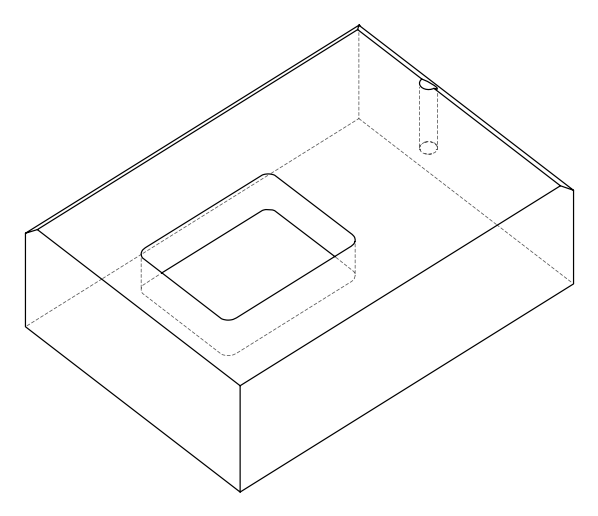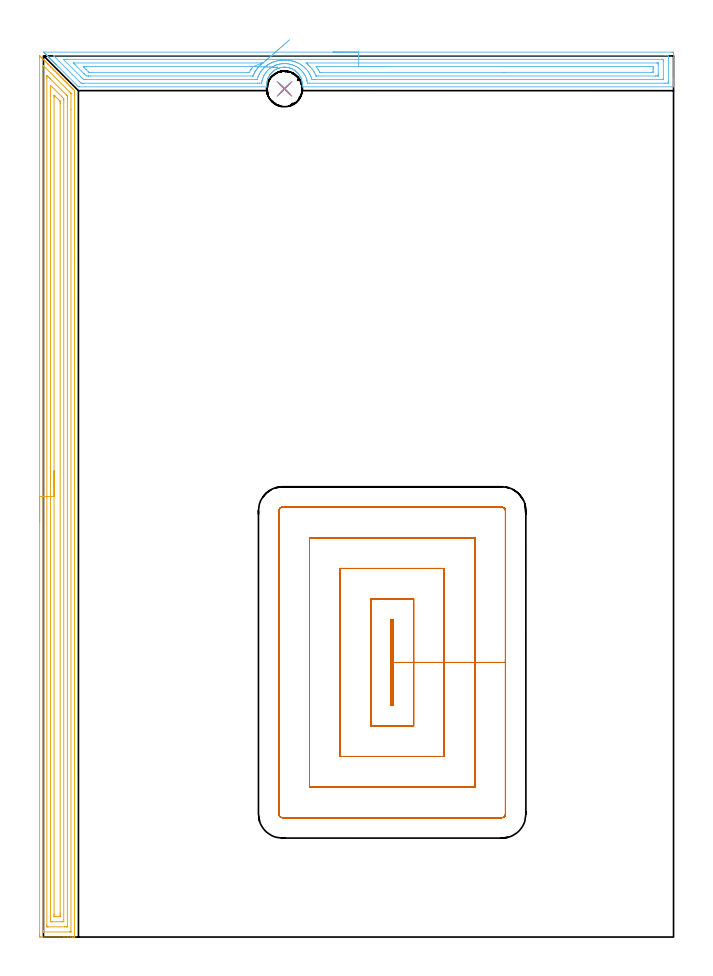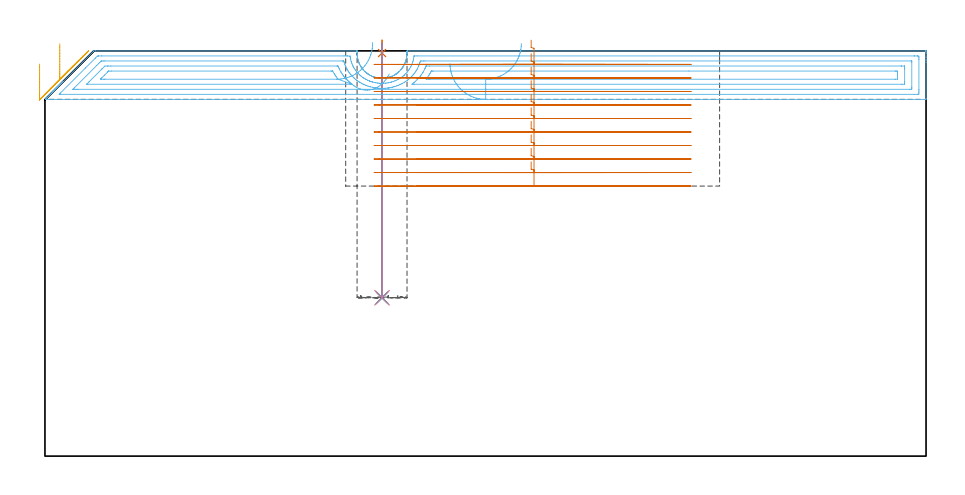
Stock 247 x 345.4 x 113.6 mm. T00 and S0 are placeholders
(PLAN: 7 operations, 5 tool changes, 50.2 min)
(1 SPOT_DRILL | STEP1POCKET | NXT0321_9005460120000 | 0.03 min | 2 mm3)
(2 DRILL_BLIND_HOLE_INTO_CENTER | STEP1POCKET | UGT0301_201 | 0.29 min | 3721 mm3)
(3 DRILL_TO_ENLARGE_BLIND_HOLE | STEP1POCKET | UGT0301_374 | 0.29 min | 5442 mm3)
(4 BORE_BLIND_HOLE | STEP1POCKET | UGT0332_064 | 0.29 min | 1467 mm3)
(5 AREA_MILL | FG_CHAMFER_SURFACE | UGT0205_001 | 13.85 min | 32416 mm3)
(6 AREA_MILL_1 | FG_CHAMFER_SURFACE_1 | UGT0205_001 | 9.93 min | 21707 mm3)
(7 MILL_RECTANGULAR_POCKET | POCKET_RECTANGULAR_STRAIGHT | NXT0201_012 | Follow Part, ap 4, ae 75% | 25.49 min | 544094 mm3)
(TOOL NXT0321_9005460120000 | NC Spot Drill, 142deg, 12mm, Carbide, Uncoated | D12 PA142 FL30 Z2)
(TOOL UGT0301_201 | Twist Drill 8.4 mm | D8.4 PA118 FL72 Z2)
(TOOL UGT0301_374 | Twist Drill Flat Bottom 13 mm | D13 PA180 FL101 Z2)
(TOOL UGT0332_064 | 14 mm Boring Bar Slip Fit | D14)
(TOOL UGT0205_001 | Chamfer Mill 20 x 3 x 45 deg. | D20 FL50 Z2)
(TOOL NXT0201_012 | ENDMILL 16mm [2P460-1600-NA 1630] | D16 FL38 Z6)
(OP 1 SPOT_DRILL)
G17 G21 G94 G90
T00 M6
G54
G17 G0 G90 X94.5 Y332.5 S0 M3
G43 Z123.6 H0
G94 G81 G98 Z112.997 F250. R116.6
G80
M5
M2
(OP 2 DRILL_BLIND_HOLE_INTO_CENTER)
G17 G21 G94 G90
T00 M6
G54
G17 G0 G90 X94.5 Y332.5 S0 M3
G43 Z123.6 H0
G94 G81 G98 Z44.4 F250. R115.6
G80
M5
M2
(OP 3 DRILL_TO_ENLARGE_BLIND_HOLE)
G17 G21 G94 G90
T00 M6
G54
G17 G0 G90 X94.5 Y332.5 S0 M3
G43 Z123.6 H0
G94 G73 G98 Z44.4 F250. Q11.533 R115.6
G80
M5
M2
(OP 4 BORE_BLIND_HOLE)
G17 G21 G94 G90
T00 M6
G54
G17 G0 G90 X94.5 Y332.5 S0 M3
G43 Z123.6 H0
G94 G85 G98 Z44.4 F250. R115.6
G80
M5
M2
(OP 5 AREA_MILL)
G17 G21 G94 G90
T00 M6
G54
G17 G0 G90 X-1.5 Y162.731 S1061 M3
G43 Z123.6 H0
Z109.9
G94 G1 Y162.769 Z109.029 F250.
Y162.882 Z108.164
Y163.071 Z107.312
Y163.334 Z106.48
Y163.667 Z105.674
Y164.07 Z104.9
Y164.539 Z104.165
Y165.07 Z103.472
Y165.659 Z102.829
Y166.303 Z102.24
Y166.995 Z101.709
Y167.731 Z101.24
Y168.504 Z100.837
Y169.31 Z100.503
Y170.142 Z100.241
Y170.994 Z100.052
Y171.859 Z99.938
Y172.731 Z99.9
X-1.499 Y344.833 Z99.901
X-1.498 Y345.236 Z99.902
X-1.497 Y345.4 Z99.901
X-1.494 Y345.43 Z99.905
X-1.49 Y345.445 Z99.907
X-1.456 Y345.43 Z99.942
X-1.342 Y345.341 Z100.056
X-1.083 Y345.083 Z100.317
X-0.896 Y344.898 Z100.5
X-0.833 Y344.833 Z100.566
X-0.662 Y344.663 Z100.737
X-0.599 Y344.6 Z100.798
X-0.535 Y344.535 Z100.864
X-0.366 Y344.366 Z101.033
X-0.301 Y344.303 Z101.095
X-0.237 Y344.237 Z101.162
X-0.069 Y344.069 Z101.33
X-0.004 Y344.006 Z101.393
X0.061 Y343.939 Z101.46
X0.228 Y343.772 Z101.627
X0.293 Y343.708 Z101.69
X0.359 Y343.641 Z101.758
X0.525 Y343.475 Z101.924
X0.591 Y343.411 Z101.987
X0.657 Y343.343 Z102.056
X0.822 Y343.178 Z102.221
X0.888 Y343.113 Z102.285
X0.955 Y343.045 Z102.354
X1.119 Y342.882 Z102.518
X1.186 Y342.816 Z102.582
X1.253 Y342.747 Z102.652
X1.416 Y342.585 Z102.815
X1.483 Y342.518 Z102.88
X1.551 Y342.449 Z102.95
X1.713 Y342.288 Z103.112
X1.781 Y342.221 Z103.177
X1.849 Y342.151 Z103.248
X2.009 Y341.991 Z103.409
X2.078 Y341.923 Z103.475
X2.147 Y341.853 Z103.546
X2.306 Y341.694 Z103.705
X2.376 Y341.626 Z103.772
X2.445 Y341.555 Z103.844
X2.603 Y341.397 Z104.002
X2.673 Y341.329 Z104.069
X2.743 Y341.257 Z104.142
X2.9 Y341.1 Z104.299
X2.97 Y341.031 Z104.367
X3.041 Y340.959 Z104.44
X3.197 Y340.803 Z104.596
X3.268 Y340.734 Z104.664
X3.339 Y340.661 Z104.738
X3.494 Y340.507 Z104.893
X3.565 Y340.436 Z104.962
X3.637 Y340.363 Z105.036
X3.791 Y340.21 Z105.19
X3.863 Y340.139 Z105.259
X3.935 Y340.065 Z105.334
X4.088 Y339.913 Z105.487
X4.16 Y339.841 Z105.557
X4.233 Y339.767 Z105.632
X4.384 Y339.616 Z105.784
X4.458 Y339.544 Z105.854
X4.531 Y339.469 Z105.93
X4.681 Y339.319 Z106.08
X4.755 Y339.247 Z106.151
X4.829 Y339.171 Z106.228
X4.978 Y339.022 Z106.377
X5.053 Y338.949 Z106.449
X5.127 Y338.873 Z106.526
X5.275 Y338.725 Z106.674
X5.35 Y338.652 Z106.746
X5.425 Y338.575 Z106.824
X5.572 Y338.428 Z106.971
X5.647 Y338.354 Z107.044
X5.723 Y338.277 Z107.122
X5.869 Y338.132 Z107.268
X5.945 Y338.057 Z107.341
X6.021 Y337.979 Z107.42
X6.166 Y337.835 Z107.565
X6.242 Y337.759 Z107.639
X6.319 Y337.681 Z107.718
X6.463 Y337.538 Z107.862
X6.54 Y337.462 Z107.936
X6.617 Y337.383 Z108.016
X6.759 Y337.241 Z108.159
X6.837 Y337.165 Z108.233
X6.915 Y337.085 Z108.314
X7.056 Y336.944 Z108.456
X7.135 Y336.867 Z108.531
X7.213 Y336.787 Z108.612
X7.353 Y336.647 Z108.752
X7.432 Y336.57 Z108.828
X7.511 Y336.489 Z108.91
X7.65 Y336.35 Z109.049
X7.73 Y336.272 Z109.126
X7.809 Y336.191 Z109.208
X7.947 Y336.053 Z109.346
X8.027 Y335.975 Z109.423
X8.107 Y335.893 Z109.507
X8.244 Y335.757 Z109.643
X8.324 Y335.677 Z109.721
X8.405 Y335.595 Z109.805
X8.541 Y335.46 Z109.94
X8.622 Y335.38 Z110.018
X8.703 Y335.297 Z110.103
X8.838 Y335.163 Z110.237
X8.919 Y335.082 Z110.315
X9.001 Y334.999 Z110.401
X9.134 Y334.866 Z110.534
X9.217 Y334.785 Z110.613
X9.299 Y334.701 Z110.699
X9.431 Y334.569 Z110.831
X9.514 Y334.488 Z110.91
X9.597 Y334.403 Z110.997
X9.728 Y334.272 Z111.127
X9.812 Y334.19 Z111.208
X9.895 Y334.105 Z111.295
X10.025 Y333.975 Z111.424
X10.109 Y333.893 Z111.505
X10.193 Y333.807 Z111.593
X10.322 Y333.678 Z111.721
X10.407 Y333.595 Z111.803
X10.491 Y333.509 Z111.891
X10.619 Y333.382 Z112.018
X10.704 Y333.298 Z112.1
X10.789 Y333.211 Z112.189
X10.916 Y333.085 Z112.315
X11.001 Y333. Z112.398
X11.087 Y332.913 Z112.487
X11.213 Y332.788 Z112.612
X11.299 Y332.703 Z112.695
X11.385 Y332.615 Z112.785
X11.509 Y332.491 Z112.909
X11.596 Y332.406 Z112.992
X11.683 Y332.317 Z113.083
X12.192 Y331.807 Z113.591
X12.193 Y331.797 Z113.592
X12.2 Y331.423 Z113.6
Y0.181
X12.197 Y0.01 Z113.588
X12.139 Y0.007 Z113.53
X11.712 Y0. Z113.112
X11.425 Z112.825
X10.704 Z112.099
X9.451 Z110.848
X8.027 Z109.423
X-0.896 Y0.001 Z100.501
X-1.136 Y0.002 Z100.262
X-1.492 Y0.007 Z99.906
X-1.494 Y0.029 Z99.904
X-1.499 Y0.628 Z99.901
X-1.5 Y1.233 Z99.9
Y172.731
X-0.086 Z101.314
X-0.084 Y341.42 Z101.316
X-0.081 Y341.583 Z101.319
X-0.078 Y341.617 Z101.322
X-0.074 Y341.615 Z101.326
X-0.047 Y341.594 Z101.353
X-0.004 Y341.554 Z101.396
X10.127 Y331.423 Z111.527
X10.704 Y330.839 Z112.104
X10.776 Y330.762 Z112.176
X10.783 Y330.611 Z112.183
X10.785 Y330.529 Z112.185
X10.786 Y324.522 Z112.186
Y2.334
X10.784 Y2.252 Z112.184
X10.779 Y2.089 Z112.179
X10.775 Y2.009 Z112.175
X10.755 Y2.006 Z112.155
X10.704 Y2.003 Z112.104
X10.226 Y2. Z111.626
X0.411 Z101.811
X-0.004 Y2.003 Z101.396
X-0.062 Y2.006 Z101.338
X-0.074 Y2.009 Z101.326
X-0.079 Y2.061 Z101.321
X-0.083 Y2.17 Z101.317
X-0.085 Y2.334 Z101.315
X-0.086 Y2.416 Z101.314
Y172.731
X1.329 Z102.729
Y336.787
X1.331 Y337.238 Z102.731
X1.335 Y337.681 Z102.735
X1.336 Y337.746 Z102.736
X1.412 Y337.681 Z102.812
X1.781 Y337.318 Z103.181
X2.314 Y336.787 Z103.714
X2.673 Y336.428 Z104.073
X8.919 Y330.181 Z110.319
X9.191 Y329.906 Z110.591
X9.326 Y329.766 Z110.726
X9.357 Y329.732 Z110.757
X9.365 Y329.698 Z110.765
X9.366 Y329.635 Z110.766
X9.37 Y329.183 Z110.77
X9.371 Y328.741 Z110.771
Y328.288
Y4.204
X9.369 Y4.091 Z110.769
X9.367 Y4.035 Z110.767
X9.365 Y4.015 Z110.765
X9.325 Y4.01 Z110.725
X9.121 Y4.002 Z110.521
X8.919 Y4.001 Z110.319
X8.23 Y4. Z109.63
X1.781 Y4.001 Z103.181
X1.577 Y4.002 Z102.977
X1.442 Y4.006 Z102.842
X1.339 Y4.01 Z102.739
X1.335 Y4.054 Z102.735
X1.333 Y4.204 Z102.733
X1.329 Y4.656 Z102.729
Y172.731
X2.743 Z104.143
X2.744 Y333.583 Z104.144
X2.746 Y333.769 Z104.146
X2.748 Y333.861 Z104.148
X2.75 Y333.889 Z104.15
X3.565 Y333.086 Z104.965
X7.135 Y329.516 Z108.535
X7.902 Y328.741 Z109.302
X7.95 Y328.684 Z109.35
X7.953 Y328.637 Z109.353
X7.955 Y328.535 Z109.355
X7.957 Y328.329 Z109.357
Y327.917
Y6.886
X7.952 Y6.067 Z109.352
X7.951 Y6.016 Z109.351
X7.908 Y6.01 Z109.308
X7.798 Y6.006 Z109.198
X7.577 Y6.002 Z108.977
X7.135 Y6. Z108.535
X3.565 Z104.965
X3.12 Y6.002 Z104.52
X2.901 Y6.005 Z104.301
X2.792 Y6.01 Z104.192
X2.749 Y6.015 Z104.149
X2.743 Y6.886 Z104.143
Y172.731
X4.157 Z105.557
X4.158 Y329.041 Z105.558
X4.159 Y329.635 Z105.559
X4.162 Y329.931 Z105.562
X4.164 Y330.018 Z105.564
X4.346 Y329.848 Z105.746
X4.458 Y329.742 Z105.858
X4.567 Y329.635 Z105.967
X6.354 Y327.847 Z107.754
X6.466 Y327.729 Z107.866
X6.536 Y327.653 Z107.936
X6.539 Y327.62 Z107.939
X6.541 Y327.548 Z107.941
X6.543 Y326.953 Z107.943
Y326.651
Y9.267
X6.542 Y8.674 Z107.942
X6.541 Y8.375 Z107.941
X6.536 Y8.072 Z107.936
X6.53 Y8.009 Z107.93
X6.494 Y8.007 Z107.894
X6.41 Y8.003 Z107.81
X6.242 Y8.001 Z107.642
X6.023 Y8. Z107.423
X5.13 Z106.53
X4.458 Y8.002 Z105.858
X4.234 Y8.004 Z105.634
X4.172 Y8.01 Z105.572
X4.164 Y8.028 Z105.564
X4.161 Y8.077 Z105.561
X4.158 Y8.674 Z105.558
X4.157 Y8.975 Z105.557
Y172.731
Y173.602 Z105.595
Y174.467 Z105.709
Y175.319 Z105.898
Y176.151 Z106.16
Y176.957 Z106.494
Y177.731 Z106.897
Y178.466 Z107.366
Y179.158 Z107.897
Y179.802 Z108.486
Y180.391 Z109.129
Y180.922 Z109.821
Y181.391 Z110.557
Y181.794 Z111.331
Y182.127 Z112.137
Y182.39 Z112.969
Y182.579 Z113.821
Y182.692 Z114.686
Y182.731 Z115.557
G0 Z123.6
M5
M2
(OP 6 AREA_MILL_1)
G17 G21 G94 G90
T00 M6
G54
G17 G0 G90 X113.55 Y346.9 S1061 M3
G43 Z123.6 H0
Z110.
G94 G1 X113.588 Z109.128 F250.
X113.702 Z108.263
X113.891 Z107.412
X114.153 Z106.58
X114.487 Z105.774
X114.89 Z105.
X115.359 Z104.264
X115.89 Z103.572
X116.479 Z102.929
X117.122 Z102.34
X117.814 Z101.808
X118.55 Z101.34
X119.324 Z100.937
X120.13 Z100.603
X120.962 Z100.341
X121.814 Z100.152
X122.678 Z100.038
X123.55 Z100.
X246.382
X246.707 Y346.896 Z100.002
X246.99 Y346.892 Z100.006
X247. Y346.604 Z100.293
Y336.54 Z110.354
Y335.991 Z110.906
Y335.65 Z111.246
Y335.101 Z111.795
Y334.76 Z112.135
Y334.079 Z112.821
Y333.737 Z113.163
X246.992 Y333.346 Z113.546
X246.99 Y333.303 Z113.588
X246.829 Y333.3 Z113.6
X101.663
X101.476 Y333.303 Z113.589
X101.481 Y333.533 Z113.361
X101.485 Y333.599 Z113.297
X101.489 Y333.745 Z113.154
X101.496 Y333.946 Z112.954
X101.495 Y333.98 Z112.92
X101.492 Y334.173 Z112.724
X101.464 Y334.615 Z112.28
X101.446 Y334.76 Z112.135
X101.411 Y335.057 Z111.838
X101.383 Y335.205 Z111.689
X101.328 Y335.503 Z111.395
X101.215 Y335.944 Z110.955
X101.165 Y336.095 Z110.802
X101.069 Y336.39 Z110.51
X100.896 Y336.83 Z110.07
X100.787 Y337.071 Z109.828
X100.613 Y337.396 Z109.503
X100.424 Y337.715 Z109.185
X100.168 Y338.092 Z108.807
X99.997 Y338.32 Z108.576
X99.894 Y338.458 Z108.44
X99.771 Y338.6 Z108.3
X99.396 Y338.987 Z107.911
X99.281 Y339.094 Z107.803
X99.156 Y339.21 Z107.685
X99.016 Y339.342 Z107.558
X99.002 Y339.356 Z107.544
X98.844 Y339.485 Z107.414
X98.696 Y339.593 Z107.307
X98.483 Y339.746 Z107.152
X98.395 Y339.803 Z107.095
X98.109 Y339.99 Z106.908
X97.913 Y340.1 Z106.799
X97.755 Y340.188 Z106.711
X97.394 Y340.369 Z106.529
X97.216 Y340.446 Z106.451
X96.772 Y340.608 Z106.286
X96.503 Y340.693 Z106.206
X96.34 Y340.743 Z106.155
X96.324 Y340.748 Z106.15
X95.879 Y340.854 Z106.045
X95.431 Y340.929 Z105.967
X94.985 Y340.977 Z105.921
X94.931 Y340.98 Z105.916
X94.881 Y340.983 Z105.914
X94.706 Y340.995 Z105.905
X94.487 Y340.994 Z105.903
X94.455 Z105.904
X94.385 Y340.993 Z105.902
X94.315 Y340.994 Z105.903
X94.091 Y340.983 Z105.916
X93.646 Y340.937 Z105.958
X93.624 Y340.934 Z105.961
X93.198 Y340.869 Z106.029
X92.779 Y340.776 Z106.124
X92.753 Y340.77 Z106.13
X92.497 Y340.693 Z106.206
X92.304 Y340.633 Z106.26
X91.86 Y340.475 Z106.421
X91.837 Y340.465 Z106.43
X91.607 Y340.37 Z106.529
X91.511 Y340.323 Z106.577
X91.284 Y340.208 Z106.688
X90.968 Y340.035 Z106.862
X90.555 Y339.77 Z107.128
X90.154 Y339.485 Z107.414
X90.075 Y339.42 Z107.479
X89.956 Y339.311 Z107.588
X89.847 Y339.21 Z107.685
X89.639 Y339.022 Z107.876
X89.228 Y338.6 Z108.3
X89.182 Y338.548 Z108.351
X89.157 Y338.515 Z108.384
X89.008 Y338.32 Z108.576
X88.867 Y338.139 Z108.761
X88.859 Y338.127 Z108.773
X88.819 Y338.068 Z108.832
X88.689 Y337.875 Z109.02
X88.579 Y337.715 Z109.184
X88.411 Y337.43 Z109.466
X88.29 Y337.226 Z109.672
X88.264 Y337.17 Z109.728
X88.106 Y336.829 Z110.07
X87.991 Y336.54 Z110.359
X87.931 Y336.39 Z110.51
X87.785 Y335.944 Z110.955
X87.672 Y335.502 Z111.394
X87.611 Y335.172 Z111.721
X87.589 Y335.056 Z111.837
X87.554 Y334.76 Z112.134
X87.536 Y334.616 Z112.281
X87.527 Y334.448 Z112.451
X87.511 Y334.174 Z112.726
X87.513 Y333.729 Z113.17
X87.534 Y333.306 Z113.584
X87.506 Y333.303 Z113.589
X87.375 Y333.3 Z113.6
X87.37
X14.118
X13.699 Y333.306 Z113.592
X13.614 Y333.385 Z113.513
X5.118 Y341.88 Z105.017
X5.055 Y341.944 Z104.955
X4.887 Y342.113 Z104.786
X4.822 Y342.177 Z104.72
X4.76 Y342.24 Z104.659
X4.589 Y342.411 Z104.488
X4.525 Y342.473 Z104.423
X4.464 Y342.535 Z104.364
X4.291 Y342.709 Z104.191
X4.229 Y342.77 Z104.127
X4.169 Y342.831 Z104.068
X3.993 Y343.006 Z103.893
X3.932 Y343.067 Z103.83
X3.873 Y343.126 Z103.773
X3.696 Y343.304 Z103.595
X3.635 Y343.363 Z103.533
X3.578 Y343.422 Z103.477
X3.398 Y343.602 Z103.297
X3.339 Y343.66 Z103.237
X3.282 Y343.717 Z103.182
X3.1 Y343.9 Z102.999
X3.042 Y343.956 Z102.94
X2.987 Y344.013 Z102.886
X2.802 Y344.197 Z102.702
X2.745 Y344.253 Z102.644
X2.691 Y344.308 Z102.59
X2.504 Y344.495 Z102.404
X2.449 Y344.55 Z102.347
X2.396 Y344.604 Z102.295
X2.207 Y344.793 Z102.106
X2.152 Y344.846 Z102.05
X2.1 Y344.9 Z101.999
X1.909 Y345.091 Z101.808
X1.856 Y345.143 Z101.754
X1.804 Y345.195 Z101.704
X1.611 Y345.388 Z101.51
X1.559 Y345.44 Z101.457
X1.509 Y345.491 Z101.408
X1.313 Y345.686 Z101.213
X1.262 Y345.736 Z101.161
X1.213 Y345.786 Z101.113
X1.016 Y345.984 Z100.915
X0.966 Y346.033 Z100.864
X0.918 Y346.082 Z100.817
X0.718 Y346.282 Z100.617
X0.669 Y346.33 Z100.567
X0.53 Y346.47 Z100.43
X0.42 Y346.58 Z100.32
X0.224 Y346.775 Z100.123
X0.122 Y346.88 Z100.017
X0.117 Y346.894 Z100.003
X0.122 Y346.899 Z99.999
X0.336 Y346.9 Z100.
X123.55
Y345.486 Z101.414
X243.702
X244.552 Y345.483 Z101.417
X244.596 Y345.48 Z101.42
X244.99 Y345.44 Z101.46
X244.997 Y345.04 Z101.86
X244.999 Y344.55 Z102.35
X245. Y344.147 Z102.753
X244.999 Y335.65 Z111.25
X244.998 Y335.25 Z111.65
X244.99 Y334.76 Z112.14
X244.636 Y334.72 Z112.18
X244.596 Y334.718 Z112.182
X243.749 Y334.714 Z112.186
X243.702
X104.344
X103.492 Y334.719 Z112.181
X103.482 Y334.72 Z112.18
X103.455 Y334.756 Z112.144
X103.308 Y335.65 Z111.25
X103.274 Y335.826 Z111.074
X103.163 Y336.232 Z110.668
X103.063 Y336.54 Z110.36
X102.843 Y337.145 Z109.755
X102.714 Y337.43 Z109.47
X102.557 Y337.749 Z109.151
X102.221 Y338.32 Z108.58
X101.994 Y338.655 Z108.245
X101.664 Y339.111 Z107.789
X101.578 Y339.21 Z107.69
X101.187 Y339.629 Z107.271
X100.77 Y340.044 Z106.856
X100.71 Y340.1 Z106.8
X100.48 Y340.298 Z106.602
X100.254 Y340.478 Z106.422
X99.877 Y340.751 Z106.149
X99.513 Y340.99 Z105.91
X98.984 Y341.296 Z105.604
X98.372 Y341.599 Z105.301
X98.09 Y341.712 Z105.188
X97.638 Y341.88 Z105.02
X97.197 Y342.016 Z104.884
X97.004 Y342.072 Z104.828
X96.304 Y342.229 Z104.671
X95.88 Y342.302 Z104.598
X95.41 Y342.356 Z104.544
X94.892 Y342.396 Z104.504
X94.517 Y342.403 Z104.497
X94.001 Y342.394 Z104.506
X93.948 Y342.39 Z104.51
X93.624 Y342.358 Z104.542
X93.192 Y342.31 Z104.59
X92.73 Y342.238 Z104.662
X92.434 Y342.175 Z104.725
X91.837 Y342.024 Z104.876
X91.724 Y341.993 Z104.907
X91.358 Y341.88 Z105.02
X91.051 Y341.773 Z105.127
X91.022 Y341.762 Z105.138
X90.987 Y341.749 Z105.151
X90.944 Y341.731 Z105.169
X90.427 Y341.504 Z105.396
X90.05 Y341.314 Z105.586
X89.84 Y341.199 Z105.701
X89.487 Y340.99 Z105.91
X89.284 Y340.864 Z106.036
X89.236 Y340.833 Z106.067
X89.157 Y340.778 Z106.122
X88.764 Y340.492 Z106.408
X88.608 Y340.372 Z106.528
X88.264 Y340.076 Z106.824
X87.828 Y339.644 Z107.256
X87.419 Y339.21 Z107.69
X87.396 Y339.184 Z107.716
X87.37 Y339.152 Z107.748
X87.02 Y338.669 Z108.231
X86.782 Y338.32 Z108.58
X86.665 Y338.133 Z108.767
X86.477 Y337.821 Z109.079
X86.347 Y337.56 Z109.34
X86.288 Y337.43 Z109.47
X86.081 Y336.935 Z109.965
X85.937 Y336.54 Z110.36
X85.85 Y336.275 Z110.625
X85.689 Y335.65 Z111.25
X85.67 Y335.565 Z111.335
X85.584 Y335.073 Z111.827
X85.545 Y334.799 Z112.101
X85.536 Y334.76 Z112.14
X84.734 Y334.717 Z112.183
X84.69 Y334.716 Z112.184
X83.843 Y334.714 Z112.186
X15.904
X15.053 Y334.718 Z112.182
X15.011 Y334.721 Z112.179
X14.701 Y334.76 Z112.14
X14.118 Y335.334 Z111.566
X11.366 Y338.084 Z108.816
X4.291 Y345.16 Z101.74
X4.018 Y345.44 Z101.46
X3.988 Y345.473 Z101.427
X4.107 Y345.48 Z101.42
X4.199 Y345.484 Z101.416
X4.245 Y345.485 Z101.415
X4.291 Y345.486 Z101.414
X123.55
Y344.072 Z102.828
X242.396 Y344.071 Z102.829
X242.809 Y344.069 Z102.831
X242.946 Y344.067 Z102.833
X242.987 Y344.065 Z102.835
X242.992 Y343.977 Z102.923
X242.997 Y343.85 Z103.05
X242.999 Y343.66 Z103.24
X243. Y343.47 Z103.43
X242.999 Y336.54 Z110.36
X242.998 Y336.352 Z110.548
X242.99 Y336.161 Z110.739
X242.982 Y336.135 Z110.765
X242.963 Y336.133 Z110.767
X242.912 Y336.13 Z110.77
X242.809 Y336.129 Z110.771
X106.543
X106.13
X105.647 Y336.132 Z110.768
X105.237 Y336.135 Z110.765
X105.119 Y336.54 Z110.36
X105.068 Y336.709 Z110.191
X104.8 Y337.43 Z109.47
X104.691 Y337.695 Z109.205
X104.45 Y338.214 Z108.686
X104.391 Y338.32 Z108.58
X104.344 Y338.405 Z108.495
X104.038 Y338.912 Z107.988
X103.836 Y339.21 Z107.69
X103.45 Y339.741 Z107.159
X103.143 Y340.1 Z106.8
X102.859 Y340.405 Z106.495
X102.557 Y340.707 Z106.193
X102.256 Y340.99 Z105.91
X101.939 Y341.267 Z105.633
X101.664 Y341.482 Z105.418
X101.098 Y341.88 Z105.02
X100.77 Y342.089 Z104.811
X100.257 Y342.392 Z104.508
X99.877 Y342.582 Z104.318
X99.488 Y342.77 Z104.13
X98.984 Y342.978 Z103.922
X98.65 Y343.102 Z103.798
X98.09 Y343.282 Z103.618
X97.78 Y343.375 Z103.525
X97.383 Y343.474 Z103.426
X97.197 Y343.514 Z103.386
X96.483 Y343.66 Z103.24
X96.304 Y343.69 Z103.21
X96.268 Y343.695 Z103.205
X96.124 Y343.71 Z103.19
X95.41 Y343.781 Z103.119
X95.278 Y343.791 Z103.109
X94.922 Y343.81 Z103.09
X94.517 Y343.817 Z103.083
X94.36 Y343.816 Z103.084
X94.016 Y343.805 Z103.095
X93.624 Y343.785 Z103.115
X93.507 Y343.776 Z103.124
X93.245 Y343.749 Z103.151
X92.73 Y343.692 Z103.208
X92.702 Y343.688 Z103.212
X92.519 Y343.66 Z103.24
X91.948 Y343.549 Z103.351
X91.837 Y343.525 Z103.375
X91.231 Y343.373 Z103.527
X90.944 Y343.293 Z103.607
X90.545 Y343.167 Z103.733
X90.05 Y342.992 Z103.908
X89.891 Y342.928 Z103.972
X89.51 Y342.77 Z104.13
X89.269 Y342.659 Z104.241
X89.157 Y342.604 Z104.296
X88.682 Y342.353 Z104.547
X88.264 Y342.111 Z104.789
X88.121 Y342.022 Z104.878
X87.9 Y341.88 Z105.02
X87.587 Y341.664 Z105.236
X87.37 Y341.508 Z105.392
X87.077 Y341.282 Z105.618
X86.743 Y340.99 Z105.91
X86.604 Y340.863 Z106.037
X86.477 Y340.742 Z106.158
X86.156 Y340.42 Z106.48
X85.856 Y340.1 Z106.8
X85.728 Y339.957 Z106.943
X85.584 Y339.783 Z107.117
X85.34 Y339.453 Z107.447
X85.168 Y339.21 Z107.69
X84.975 Y338.926 Z107.974
X84.69 Y338.47 Z108.43
X84.636 Y338.375 Z108.525
X84.608 Y338.32 Z108.58
X84.347 Y337.772 Z109.128
X84.202 Y337.43 Z109.47
X84.09 Y337.139 Z109.761
X83.882 Y336.54 Z110.36
X83.862 Y336.476 Z110.424
X83.797 Y336.232 Z110.668
X83.759 Y336.135 Z110.765
X83.736 Y336.133 Z110.767
X83.677 Y336.131 Z110.769
X83.557 Y336.129 Z110.771
X83.317
X16.798
X16.315 Y336.131 Z110.769
X15.904 Y336.136 Z110.764
X15.773 Y336.138 Z110.762
X15.636 Y336.271 Z110.629
X15.361 Y336.54 Z110.36
X15.011 Y336.888 Z110.012
X14.469 Y337.43 Z109.47
X8.241 Y343.66 Z103.24
X7.864 Y344.041 Z102.859
X7.849 Y344.065 Z102.835
X7.864 Y344.066 Z102.834
X8.346 Y344.07 Z102.83
X8.758 Y344.071 Z102.829
X9.238 Y344.072 Z102.828
X123.55
Y342.657 Z104.243
X240.242
X240.93 Y342.655 Z104.245
X240.969 Y342.653 Z104.247
X240.985 Y342.651 Z104.249
X240.99 Y342.636 Z104.264
X240.995 Y342.532 Z104.368
X240.998 Y342.322 Z104.578
X241. Y341.902 Z104.998
Y338.342 Z108.558
X240.998 Y337.886 Z109.014
X240.994 Y337.67 Z109.23
X240.99 Y337.562 Z109.338
X240.983 Y337.549 Z109.351
X240.961 Y337.547 Z109.353
X240.907 Y337.545 Z109.355
X240.129 Y337.543 Z109.357
X240.016
X107.804
X107.024 Y337.545 Z109.355
X106.907 Y337.547 Z109.353
X106.84 Y337.55 Z109.35
X106.821 Y337.583 Z109.317
X106.816 Y337.594 Z109.306
X106.789 Y337.664 Z109.236
X106.606 Y338.102 Z108.798
X106.503 Y338.32 Z108.58
X106.13 Y339.048 Z107.852
X106.037 Y339.21 Z107.69
X105.906 Y339.434 Z107.466
X105.437 Y340.1 Z106.8
X105.237 Y340.377 Z106.523
X104.709 Y340.99 Z105.91
X104.344 Y341.368 Z105.532
X103.81 Y341.88 Z105.02
X103.45 Y342.193 Z104.707
X102.876 Y342.65 Z104.25
X103.45 Y342.656 Z104.244
X103.564 Y342.657 Z104.243
X123.55
Y341.243 Z105.657
X238.342
X238.984 Y341.24 Z105.66
X238.987 Y341.238 Z105.662
X238.996 Y341.229 Z105.671
X238.998 Y340.99 Z105.91
X239. Y340.335 Z106.565
Y340.1 Z106.8
Y339.445 Z107.455
X238.997 Y339.21 Z107.69
X238.993 Y339.046 Z107.854
X238.99 Y338.971 Z107.929
X238.85 Y338.964 Z107.936
X238.594 Y338.959 Z107.941
X238.342 Y338.958 Z107.942
X180.53 Y338.957 Z107.943
X108.81
X108.556 Y338.959 Z107.941
X108.387 Y338.962 Z107.938
X108.33 Y338.964 Z107.936
X108.309 Y338.983 Z107.917
X108.279 Y339.034 Z107.866
X108.18 Y339.21 Z107.69
X107.917 Y339.688 Z107.212
X107.662 Y340.1 Z106.8
X107.118 Y340.896 Z106.004
X107.05 Y340.99 Z105.91
X107.024 Y341.026 Z105.874
X106.878 Y341.237 Z105.663
X106.895 Y341.238 Z105.662
X107.024 Y341.24 Z105.66
X107.663 Y341.243 Z105.657
X107.917
X123.55
X124.422 Z105.695
X125.287 Z105.809
X126.138 Z105.998
X126.97 Z106.26
X127.776 Z106.594
X128.55 Z106.997
X129.286 Z107.465
X129.978 Z107.996
X130.621 Z108.586
X131.21 Z109.229
X131.742 Z109.921
X132.21 Z110.657
X132.613 Z111.431
X132.947 Z112.237
X133.209 Z113.069
X133.398 Z113.92
X133.512 Z114.785
X133.55 Z115.657
G0 X96.511 Y351.771 Z107.102
G1 X96.126 Y351.434 Z106.395
X95.697 Y351.059 Z105.735
X95.226 Y350.646 Z105.128
X94.716 Y350.201 Z104.577
X94.173 Y349.725 Z104.088
X93.599 Y349.224 Z103.663
X93. Y348.699 Z103.306
X92.38 Y348.157 Z103.02
X91.743 Y347.6 Z102.807
X91.095 Y347.033 Z102.669
X90.44 Y346.46 Z102.606
X89.784 Y345.885 Z102.619
X89.13 Y345.314 Z102.708
X88.486 Y344.75 Z102.872
X87.854 Y344.197 Z103.111
X87.24 Y343.661 Z103.421
X86.65 Y343.144 Z103.802
X86.086 Y342.651 Z104.249
X85.882 Y342.472 Z104.428
X85.724 Y342.343 Z104.557
X85.584 Y342.228 Z104.672
X85.397 Y342.066 Z104.834
X85.189 Y341.88 Z105.02
X84.932 Y341.639 Z105.261
X84.69 Y341.408 Z105.492
X84.483 Y341.196 Z105.704
X84.289 Y340.99 Z105.91
X84.055 Y340.733 Z106.167
X83.797 Y340.419 Z106.481
X83.66 Y340.237 Z106.663
X83.561 Y340.1 Z106.8
X83.292 Y339.714 Z107.186
X82.963 Y339.21 Z107.69
X82.94 Y339.174 Z107.726
X82.904 Y339.113 Z107.787
X82.63 Y338.593 Z108.307
X82.498 Y338.32 Z108.58
X82.345 Y337.987 Z108.913
X82.179 Y337.613 Z109.287
X82.149 Y337.549 Z109.351
X82.107 Y337.547 Z109.353
X82.01 Y337.545 Z109.355
X81.897 Y337.543 Z109.357
X18.471
X17.691 Y337.544 Z109.356
X17.576 Y337.545 Z109.355
X16.798 Y337.558 Z109.342
X16.029 Y338.32 Z108.58
X15.904 Y338.444 Z108.456
X12.331 Y342.018 Z104.882
X11.718 Y342.64 Z104.26
X11.709 Y342.652 Z104.248
X11.713 Y342.653 Z104.247
X11.753 Y342.656 Z104.244
X11.835 Y342.657 Z104.243
X12.001
X85.584
X86.086 Y342.651 Z104.249
X82.137 Y341.236 Z105.664
X81.958 Y340.99 Z105.91
X81.61 Y340.498 Z106.402
X81.34 Y340.1 Z106.8
X81.252 Y339.966 Z106.934
X81.117 Y339.752 Z107.148
X80.683 Y338.98 Z107.92
X80.669 Y338.964 Z107.936
X80.63 Y338.961 Z107.939
X80.562 Y338.959 Z107.941
X80.477 Y338.957 Z107.943
X80.224
X18.584
X17.943 Y338.959 Z107.941
X17.882 Y338.961 Z107.939
X17.855 Y338.964 Z107.937
X17.803 Y339.008 Z107.892
X17.691 Y339.109 Z107.791
X17.589 Y339.21 Z107.69
X16.698 Y340.1 Z106.8
X15.904 Y340.894 Z106.006
X15.811 Y340.99 Z105.91
X15.719 Y341.088 Z105.812
X15.584 Y341.237 Z105.663
X15.654 Y341.239 Z105.661
X15.904 Y341.241 Z105.659
X16.544 Y341.243 Z105.657
X16.798
X81.757
X81.889 Y341.242 Z105.658
X82.01 Y341.24 Z105.66
X82.137 Y341.236 Z105.664
X83.007 Y341.211 Z105.727
X83.868 Y341.187 Z105.865
X84.713 Y341.163 Z106.078
X85.537 Y341.139 Z106.364
X86.333 Y341.117 Z106.72
X87.095 Y341.095 Z107.145
X87.817 Y341.075 Z107.634
X88.493 Y341.056 Z108.185
X89.119 Y341.038 Z108.792
X89.69 Y341.022 Z109.452
X90.201 Y341.007 Z110.159
X90.648 Y340.994 Z110.908
X91.029 Y340.983 Z111.693
X91.34 Y340.975 Z112.508
X91.578 Y340.968 Z113.347
X91.743 Y340.963 Z114.204
X91.832 Y340.961 Z115.071
X91.845 Y340.96 Z115.944
G0 Z123.6
M5
M2
(OP 7 MILL_RECTANGULAR_POCKET)
G17 G21 G94 G90
T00 M6
G54
G17 G0 G90 X136.3 Y98.491 S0 M3
G43 Z123.6 H1
Z116.6
G94 G1 Y90.8 Z114.539 F250.
X137.1 Z114.325
Y107.65 Z109.81
Y124.5 F500.
X136.3
Y90.8
X137.1
Y107.65
X145.1
Y132.5
X128.3
Y82.8
X145.1
Y107.65
X157.1
Y144.5
X116.3
Y70.8
X157.1
Y107.65
X169.1
Y156.5
X104.3
Y58.8
X169.1
Y107.65
X181.1
Y167.1
G3 X179.7 Y168.5 R1.4
G1 X93.7
G3 X92.3 Y167.1 R1.4
G1 Y48.2
G3 X93.7 Y46.8 R1.4
G1 X179.7
G3 X181.1 Y48.2 R1.4
G1 Y107.65
Y108.65
G0 X136.3 Y98.491 Z112.81
G1 Y90.8 Z110.749 F250.
X137.1 Z110.535
Y107.65 Z106.02
Y124.5 F500.
X136.3
Y90.8
X137.1
Y107.65
X145.1
Y132.5
X128.3
Y82.8
X145.1
Y107.65
X157.1
Y144.5
X116.3
Y70.8
X157.1
Y107.65
X169.1
Y156.5
X104.3
Y58.8
X169.1
Y107.65
X181.1
Y167.1
G3 X179.7 Y168.5 R1.4
G1 X93.7
G3 X92.3 Y167.1 R1.4
G1 Y48.2
G3 X93.7 Y46.8 R1.4
G1 X179.7
G3 X181.1 Y48.2 R1.4
G1 Y107.65
Y108.65
G0 X136.3 Y98.491 Z109.02
G1 Y90.8 Z106.959 F250.
X137.1 Z106.745
Y107.65 Z102.23
Y124.5 F500.
X136.3
Y90.8
X137.1
Y107.65
X145.1
Y132.5
X128.3
Y82.8
X145.1
Y107.65
X157.1
Y144.5
X116.3
Y70.8
X157.1
Y107.65
X169.1
Y156.5
X104.3
Y58.8
X169.1
Y107.65
X181.1
Y167.1
G3 X179.7 Y168.5 R1.4
G1 X93.7
G3 X92.3 Y167.1 R1.4
G1 Y48.2
G3 X93.7 Y46.8 R1.4
G1 X179.7
G3 X181.1 Y48.2 R1.4
G1 Y107.65
Y108.65
G0 X136.3 Y98.491 Z105.23
G1 Y90.8 Z103.169 F250.
X137.1 Z102.955
Y107.65 Z98.44
Y124.5 F500.
X136.3
Y90.8
X137.1
Y107.65
X145.1
Y132.5
X128.3
Y82.8
X145.1
Y107.65
X157.1
Y144.5
X116.3
Y70.8
X157.1
Y107.65
X169.1
Y156.5
X104.3
Y58.8
X169.1
Y107.65
X181.1
Y167.1
G3 X179.7 Y168.5 R1.4
G1 X93.7
G3 X92.3 Y167.1 R1.4
G1 Y48.2
G3 X93.7 Y46.8 R1.4
G1 X179.7
G3 X181.1 Y48.2 R1.4
G1 Y107.65
Y108.65
G0 X136.3 Y98.491 Z101.44
G1 Y90.8 Z99.379 F250.
X137.1 Z99.165
Y107.65 Z94.65
Y124.5 F500.
X136.3
Y90.8
X137.1
Y107.65
X145.1
Y132.5
X128.3
Y82.8
X145.1
Y107.65
X157.1
Y144.5
X116.3
Y70.8
X157.1
Y107.65
X169.1
Y156.5
X104.3
Y58.8
X169.1
Y107.65
X181.1
Y167.1
G3 X179.7 Y168.5 R1.4
G1 X93.7
G3 X92.3 Y167.1 R1.4
G1 Y48.2
G3 X93.7 Y46.8 R1.4
G1 X179.7
G3 X181.1 Y48.2 R1.4
G1 Y107.65
Y108.65
G0 X136.3 Y98.491 Z97.65
G1 Y90.8 Z95.589 F250.
X137.1 Z95.375
Y107.65 Z90.86
Y124.5 F500.
X136.3
Y90.8
X137.1
Y107.65
X145.1
Y132.5
X128.3
Y82.8
X145.1
Y107.65
X157.1
Y144.5
X116.3
Y70.8
X157.1
Y107.65
X169.1
Y156.5
X104.3
Y58.8
X169.1
Y107.65
X181.1
Y167.1
G3 X179.7 Y168.5 R1.4
G1 X93.7
G3 X92.3 Y167.1 R1.4
G1 Y48.2
G3 X93.7 Y46.8 R1.4
G1 X179.7
G3 X181.1 Y48.2 R1.4
G1 Y107.65
Y108.65
G0 X136.3 Y98.491 Z93.86
G1 Y90.8 Z91.799 F250.
X137.1 Z91.585
Y107.65 Z87.07
Y124.5 F500.
X136.3
Y90.8
X137.1
Y107.65
X145.1
Y132.5
X128.3
Y82.8
X145.1
Y107.65
X157.1
Y144.5
X116.3
Y70.8
X157.1
Y107.65
X169.1
Y156.5
X104.3
Y58.8
X169.1
Y107.65
X181.1
Y167.1
G3 X179.7 Y168.5 R1.4
G1 X93.7
G3 X92.3 Y167.1 R1.4
G1 Y48.2
G3 X93.7 Y46.8 R1.4
G1 X179.7
G3 X181.1 Y48.2 R1.4
G1 Y107.65
Y108.65
G0 X136.3 Y98.491 Z90.07
G1 Y90.8 Z88.009 F250.
X137.1 Z87.795
Y107.65 Z83.28
Y124.5 F500.
X136.3
Y90.8
X137.1
Y107.65
X145.1
Y132.5
X128.3
Y82.8
X145.1
Y107.65
X157.1
Y144.5
X116.3
Y70.8
X157.1
Y107.65
X169.1
Y156.5
X104.3
Y58.8
X169.1
Y107.65
X181.1
Y167.1
G3 X179.7 Y168.5 R1.4
G1 X93.7
G3 X92.3 Y167.1 R1.4
G1 Y48.2
G3 X93.7 Y46.8 R1.4
G1 X179.7
G3 X181.1 Y48.2 R1.4
G1 Y107.65
Y108.65
G0 X136.3 Y98.491 Z86.28
G1 Y90.8 Z84.219 F250.
X137.1 Z84.005
Y107.65 Z79.49
Y124.5 F500.
X136.3
Y90.8
X137.1
Y107.65
X145.1
Y132.5
X128.3
Y82.8
X145.1
Y107.65
X157.1
Y144.5
X116.3
Y70.8
X157.1
Y107.65
X169.1
Y156.5
X104.3
Y58.8
X169.1
Y107.65
X181.1
Y167.1
G3 X179.7 Y168.5 R1.4
G1 X93.7
G3 X92.3 Y167.1 R1.4
G1 Y48.2
G3 X93.7 Y46.8 R1.4
G1 X179.7
G3 X181.1 Y48.2 R1.4
G1 Y107.65
Y108.65
G0 X136.3 Y98.491 Z82.49
G1 Y90.8 Z80.429 F250.
X137.1 Z80.215
Y107.65 Z75.7
Y124.5 F500.
X136.3
Y90.8
X137.1
Y107.65
X145.1
Y132.5
X128.3
Y82.8
X145.1
Y107.65
X157.1
Y144.5
X116.3
Y70.8
X157.1
Y107.65
X169.1
Y156.5
X104.3
Y58.8
X169.1
Y107.65
X181.1
Y167.1
G3 X179.7 Y168.5 R1.4
G1 X93.7
G3 X92.3 Y167.1 R1.4
G1 Y48.2
G3 X93.7 Y46.8 R1.4
G1 X179.7
G3 X181.1 Y48.2 R1.4
G1 Y107.65
Y108.65
G0 Z123.6
M5
M2
